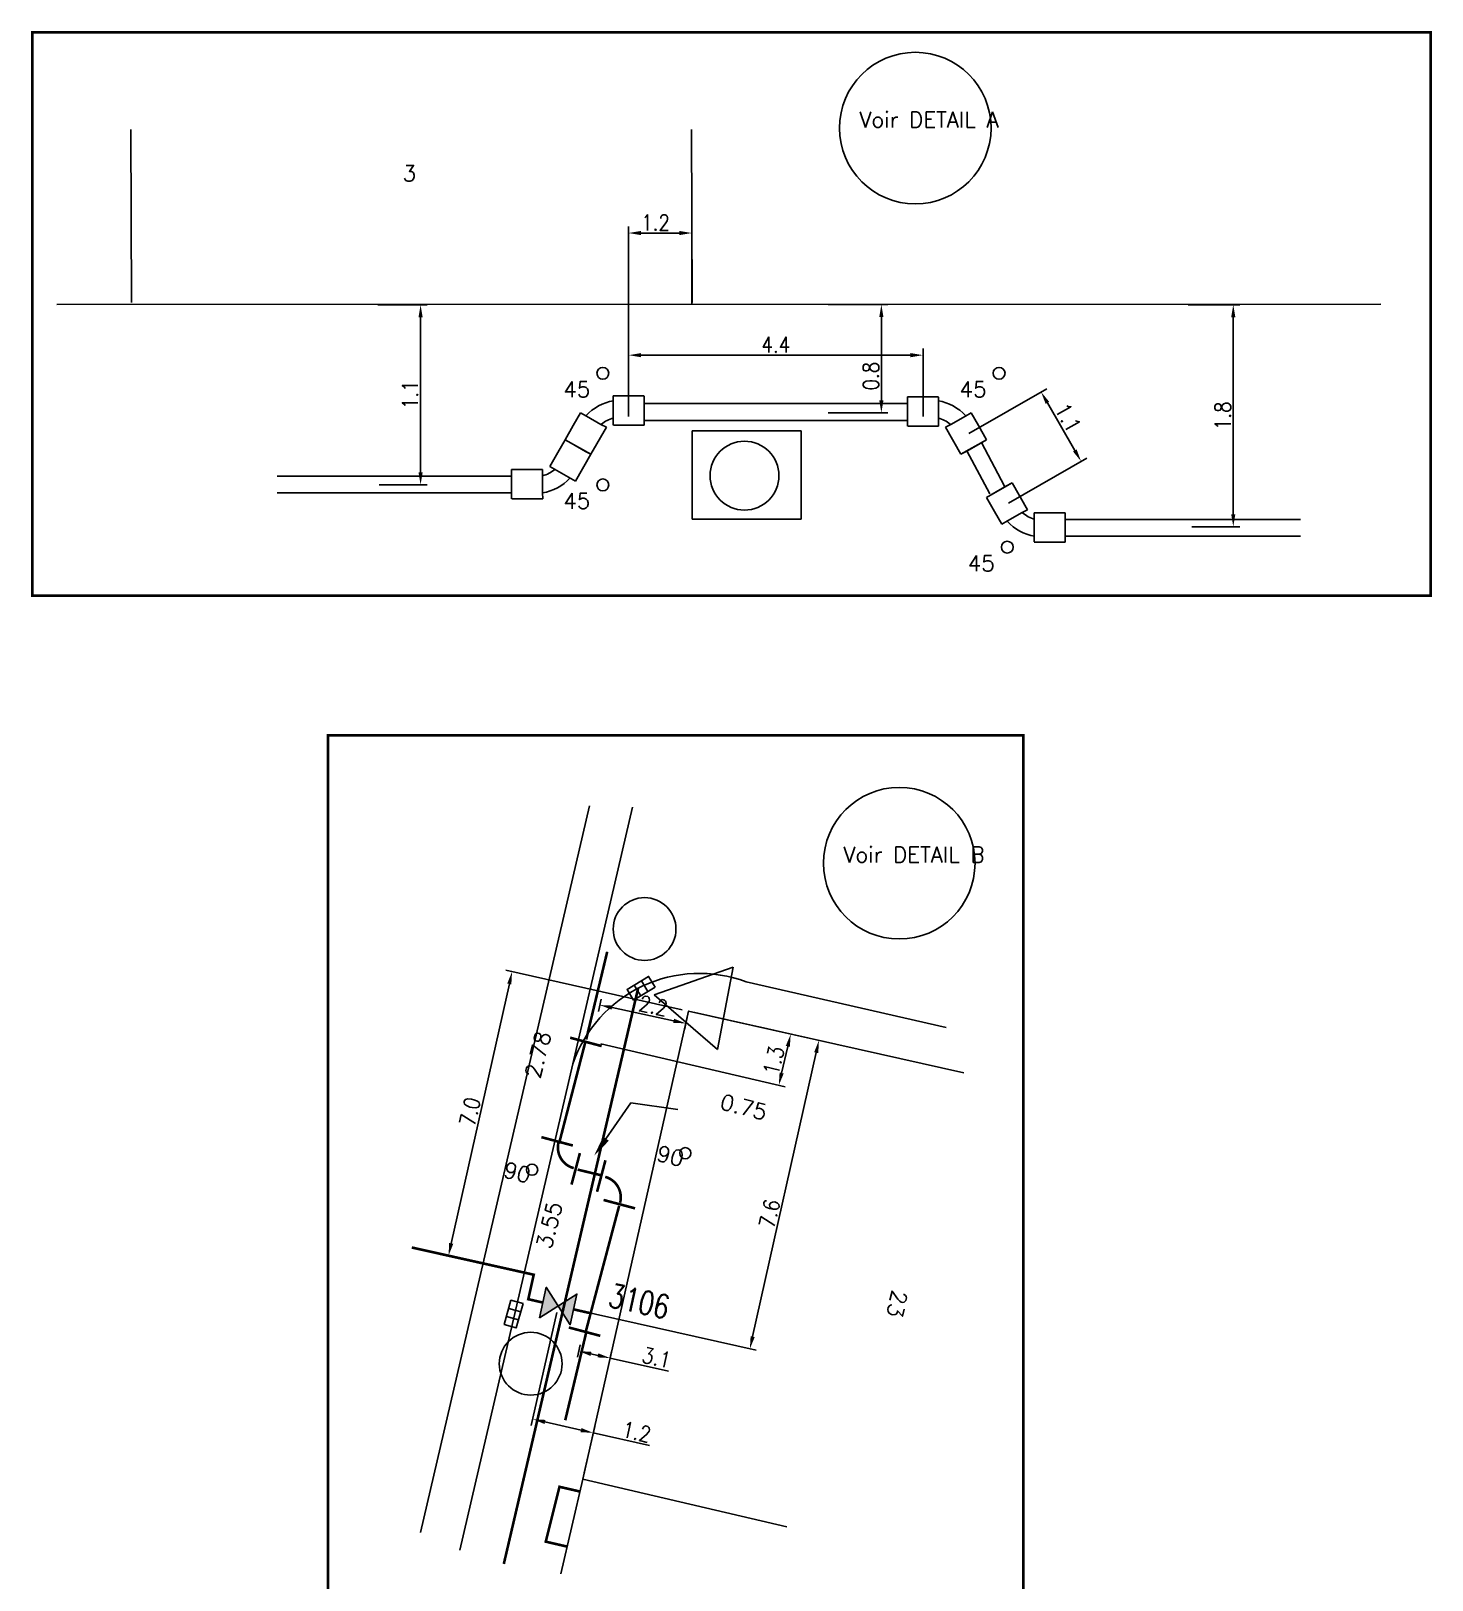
# Model space of a CAD drawing. Header units: millimetres. Extents: x 104988 to 105484, y 137061 to 138000.
# Drawn here: x 105252.7 to 105386.6, y 137511.8 to 137659.8 of the extents above; entities that cross this region are included whole.
import ezdxf
from ezdxf.enums import TextEntityAlignment as Align

# ---------------------------------------------------------------- set-up
doc = ezdxf.new("R2010")
doc.units = ezdxf.units.MM
doc.header["$PDMODE"] = 34
doc.layers.get('0').update_dxf_attribs({"linetype": 'CONTINUOUS'})
doc.layers.get('DEFPOINTS').update_dxf_attribs({"linetype": 'CONTINUOUS'})
for name, color, linetype in [('BR06', 7, 'CONTINUOUS'), ('BR12', 7, 'CONTINUOUS'), ('G_120', 4, 'CONTINUOUS'), ('G_300', 7, 'CONTINUOUS')]:
    doc.layers.add(name, color=color, linetype=linetype)
doc.styles.add('G_ROMANS', font='ROMANS.SHX', dxfattribs={"width": 0.75})
doc.styles.get("Standard").update_dxf_attribs({"font": 'romans.shx', "width": 0.85})
doc.linetypes.add('G_TYPB_PE', pattern='A,5,-0.3,["o",Standard,S=1.5,R=0,X=0,Y=-0.5],-1.65', length=6.95)
doc.dimstyles.get("Standard").update_dxf_attribs({"dimtxt": 1.5, "dimasz": 1.2, "dimexe": 0.625, "dimexo": 0.625, "dimgap": 0.25, "dimtad": 1, "dimdec": 1, "dimzin": 0, "dimdsep": 46, "dimtxsty": 'Standard', "dimcen": -0.5, "dimadec": 0, "dimazin": 0, "dimtfac": 1, "dimtdec": 1, "dimtmove": 0, "dimatfit": 3, "dimfxl": 0, "dimtolj": 1, "dimtzin": 0, "dimarcsym": 0})

# ---------------------------------------------------------------- blocks, each defined once
blk = doc.blocks.new('*D169')
at = {"layer": 'DEFPOINTS', "color": 0, "linetype": 'Continuous', "transparency": 16777216}
for p in [(105304.81, 137532.51), (105308.07, 137533.04), (105307.81, 137531.85)]:
    blk.add_point(p, dxfattribs=at)
at = {"layer": 'G_120', "color": 0, "linetype": 'Continuous', "lineweight": -2, "transparency": 16777216}
for p, q in [((105304.95, 137533.12), (105305.21, 137534.31)), ((105307.94, 137532.46), (105308.2, 137533.65)), ((105306.24, 137533.44), (105306.9, 137533.29)), ((105308.07, 137533.04), (105313.66, 137531.8))]:
    blk.add_line(p, q, dxfattribs=at)
at = {"layer": 'G_120', "color": 0, "linetype": 'Continuous', "transparency": 16777216}
for points in [[(105306.29, 137533.63), (105306.2, 137533.24), (105305.07, 137533.7)], [(105306.94, 137533.49), (105306.86, 137533.1), (105308.07, 137533.04)]]:
    blk.add_solid(points, dxfattribs=at)
at = {"layer": 'G_120', "color": 0, "linetype": 'Continuous', "transparency": 16777216, "insert": (105312.51, 137533.08), "char_height": 1.5, "attachment_point": 5, "rotation": 347.5749}
blk.add_mtext('\\A1;3.1', dxfattribs=at)
blk = doc.blocks.new('*D170')
at = {"layer": 'DEFPOINTS', "color": 0, "linetype": 'Continuous', "transparency": 16777216}
for p in [(105307.33, 137567.93), (105307.08, 137566.76), (105315.56, 137566.18)]:
    blk.add_point(p, dxfattribs=at)
at = {"layer": 'G_120', "color": 0, "linetype": 'Continuous', "lineweight": -2, "transparency": 16777216}
for p, q in [((105307.2, 137567.32), (105306.95, 137566.15)), ((105314.13, 137565.26), (105308.25, 137566.51)), ((105315.43, 137565.57), (105315.18, 137564.4))]:
    blk.add_line(p, q, dxfattribs=at)
at = {"layer": 'G_120', "color": 0, "linetype": 'Continuous', "transparency": 16777216}
for points in [[(105308.29, 137566.71), (105308.21, 137566.32), (105307.08, 137566.76)], [(105314.18, 137565.45), (105314.09, 137565.06), (105315.31, 137565.01)]]:
    blk.add_solid(points, dxfattribs=at)
at = {"layer": 'G_120', "color": 0, "linetype": 'Continuous', "transparency": 16777216, "insert": (105312.2, 137566.69), "char_height": 1.5, "attachment_point": 5, "rotation": 347.9818}
blk.add_mtext('\\A1;2.2', dxfattribs=at)
blk = doc.blocks.new('*D171')
at = {"layer": 'DEFPOINTS', "color": 0, "linetype": 'Continuous', "transparency": 16777216}
for p in [(105321.81, 137564.8), (105306.56, 137563.19), (105324.18, 137559.09)]:
    blk.add_point(p, dxfattribs=at)
at = {"layer": 'G_120', "color": 0, "linetype": 'Continuous', "lineweight": -2, "transparency": 16777216}
for p, q in [((105322.42, 137564.66), (105325.93, 137563.84)), ((105307.17, 137563.05), (105324.79, 137558.95)), ((105325.05, 137562.81), (105324.45, 137560.26))]:
    blk.add_line(p, q, dxfattribs=at)
at = {"layer": 'G_120', "color": 0, "linetype": 'Continuous', "transparency": 16777216}
for points in [[(105324.85, 137562.86), (105325.24, 137562.77), (105325.32, 137563.98)], [(105324.26, 137560.31), (105324.65, 137560.22), (105324.18, 137559.09)]]:
    blk.add_solid(points, dxfattribs=at)
at = {"layer": 'G_120', "color": 0, "linetype": 'Continuous', "transparency": 16777216, "insert": (105323.7, 137561.45), "char_height": 1.5, "attachment_point": 5, "rotation": 76.9143}
blk.add_mtext('\\A1;1.3', dxfattribs=at)
blk = doc.blocks.new('BR1201')
at = {"layer": 'BR12', "linetype": 'Continuous'}
for p, q in [((-1, -0.616), (0, 1.116)), ((0, 1.116), (1, -0.616)), ((-1, -0.616), (1, -0.616))]:
    blk.add_line(p, q, dxfattribs=at)
blk = doc.blocks.new('BR0601')
at = {"layer": 'BR06', "linetype": 'Continuous'}
blk.add_circle((0, 0), 0.75, dxfattribs=at)
blk = doc.blocks.new('BR1501')
at = {"color": 0, "linetype": 'Continuous'}
blk.add_lwpolyline([(0.3, -0.15), (-0.3, -0.15), (-0.3, 0.15), (0.3, 0.15)], close=True, dxfattribs=at)
for points in [[(-0.1, 0.15), (-0.1, -0.15)], [(0.1, -0.15), (0.1, 0.15)]]:
    blk.add_lwpolyline(points, dxfattribs=at)
blk = doc.blocks.new('*D172')
at = {"layer": 'DEFPOINTS', "color": 0, "linetype": 'Continuous', "transparency": 16777216}
for p in [(105309.83, 137628.84), (105309.83, 137622.34), (105337.96, 137622.34)]:
    blk.add_point(p, dxfattribs=at)
at = {"layer": 'G_120', "color": 0, "linetype": 'Continuous', "lineweight": -2, "transparency": 16777216}
for p, q in [((105309.83, 137622.97), (105309.83, 137629.47)), ((105336.76, 137628.84), (105311.03, 137628.84)), ((105337.96, 137622.97), (105337.96, 137629.47))]:
    blk.add_line(p, q, dxfattribs=at)
at = {"layer": 'G_120', "color": 0, "linetype": 'Continuous', "transparency": 16777216}
for points in [[(105311.03, 137629.04), (105311.03, 137628.64), (105309.83, 137628.84)], [(105336.76, 137629.04), (105336.76, 137628.64), (105337.96, 137628.84)]]:
    blk.add_solid(points, dxfattribs=at)
at = {"layer": 'G_120', "color": 0, "linetype": 'Continuous', "transparency": 16777216, "insert": (105323.9, 137629.84), "char_height": 1.5, "attachment_point": 5}
blk.add_mtext('\\A1;4.4', dxfattribs=at)
blk = doc.blocks.new('*D173')
at = {"layer": 'DEFPOINTS', "color": 0, "linetype": 'Continuous', "transparency": 16777216}
for p in [(105328.27, 137633.69), (105328.27, 137623.34), (105333.98, 137623.34)]:
    blk.add_point(p, dxfattribs=at)
at = {"layer": 'G_120', "color": 0, "linetype": 'Continuous', "lineweight": -2, "transparency": 16777216}
for p, q in [((105328.89, 137633.69), (105334.6, 137633.69)), ((105333.98, 137632.49), (105333.98, 137624.54)), ((105328.89, 137623.34), (105334.6, 137623.34))]:
    blk.add_line(p, q, dxfattribs=at)
at = {"layer": 'G_120', "color": 0, "linetype": 'Continuous', "transparency": 16777216}
for points in [[(105333.78, 137632.49), (105334.18, 137632.49), (105333.98, 137633.69)], [(105333.78, 137624.54), (105334.18, 137624.54), (105333.98, 137623.34)]]:
    blk.add_solid(points, dxfattribs=at)
at = {"layer": 'G_120', "color": 0, "linetype": 'Continuous', "transparency": 16777216, "insert": (105332.98, 137626.84), "char_height": 1.5, "attachment_point": 5, "rotation": 90}
blk.add_mtext('\\A1;0.8', dxfattribs=at)
blk = doc.blocks.new('*D174')
at = {"layer": 'DEFPOINTS', "color": 0, "linetype": 'Continuous', "transparency": 16777216}
for p in [(105341.8, 137621.05), (105353.06, 137618.7), (105345.59, 137614.4)]:
    blk.add_point(p, dxfattribs=at)
at = {"layer": 'G_120', "color": 0, "linetype": 'Continuous', "lineweight": -2, "transparency": 16777216}
for p, q in [((105342.34, 137621.36), (105349.78, 137625.64)), ((105349.84, 137624.29), (105352.46, 137619.74)), ((105346.13, 137614.71), (105353.6, 137619.01))]:
    blk.add_line(p, q, dxfattribs=at)
at = {"layer": 'G_120', "color": 0, "linetype": 'Continuous', "transparency": 16777216}
for points in [[(105350.01, 137624.39), (105349.67, 137624.19), (105349.24, 137625.33)], [(105352.63, 137619.84), (105352.29, 137619.64), (105353.06, 137618.7)]]:
    blk.add_solid(points, dxfattribs=at)
at = {"layer": 'G_120', "color": 0, "linetype": 'Continuous', "transparency": 16777216, "insert": (105351.82, 137622.87), "char_height": 1.5, "attachment_point": 5, "rotation": 299.9486}
blk.add_mtext('\\A1;1.1', dxfattribs=at)
blk = doc.blocks.new('*D175')
at = {"layer": 'DEFPOINTS', "color": 0, "linetype": 'Continuous', "transparency": 16777216}
for p in [(105309.83, 137640.51), (105315.88, 137633.08), (105309.83, 137628.77)]:
    blk.add_point(p, dxfattribs=at)
at = {"layer": 'G_120', "color": 0, "linetype": 'Continuous', "lineweight": -2, "transparency": 16777216}
for p, q in [((105309.83, 137629.39), (105309.83, 137641.13)), ((105314.68, 137640.51), (105311.03, 137640.51)), ((105315.88, 137633.71), (105315.88, 137641.13))]:
    blk.add_line(p, q, dxfattribs=at)
at = {"layer": 'G_120', "color": 0, "linetype": 'Continuous', "transparency": 16777216}
for points in [[(105311.03, 137640.71), (105311.03, 137640.31), (105309.83, 137640.51)], [(105314.68, 137640.71), (105314.68, 137640.31), (105315.88, 137640.51)]]:
    blk.add_solid(points, dxfattribs=at)
at = {"layer": 'G_120', "color": 0, "linetype": 'Continuous', "transparency": 16777216, "insert": (105312.41, 137641.51), "char_height": 1.5, "attachment_point": 5}
blk.add_mtext('\\A1;1.2', dxfattribs=at)
blk = doc.blocks.new('*D176')
at = {"layer": 'DEFPOINTS', "color": 0, "linetype": 'Continuous', "transparency": 16777216}
for p in [(105362.67, 137633.66), (105363.02, 137612.45), (105367.6, 137612.45)]:
    blk.add_point(p, dxfattribs=at)
at = {"layer": 'G_120', "color": 0, "linetype": 'Continuous', "lineweight": -2, "transparency": 16777216}
for p, q in [((105363.3, 137633.66), (105368.23, 137633.66)), ((105367.6, 137632.46), (105367.6, 137613.65)), ((105363.64, 137612.45), (105368.23, 137612.45))]:
    blk.add_line(p, q, dxfattribs=at)
at = {"layer": 'G_120', "color": 0, "linetype": 'Continuous', "transparency": 16777216}
for points in [[(105367.4, 137632.46), (105367.8, 137632.46), (105367.6, 137633.66)], [(105367.4, 137613.65), (105367.8, 137613.65), (105367.6, 137612.45)]]:
    blk.add_solid(points, dxfattribs=at)
at = {"layer": 'G_120', "color": 0, "linetype": 'Continuous', "transparency": 16777216, "insert": (105366.6, 137623.05), "char_height": 1.5, "attachment_point": 5, "rotation": 90}
blk.add_mtext('\\A1;1.8', dxfattribs=at)
blk = doc.blocks.new('*D177')
at = {"layer": 'DEFPOINTS', "color": 0, "linetype": 'Continuous', "transparency": 16777216}
for p in [(105285.26, 137633.66), (105285.38, 137616.46), (105289.96, 137616.46)]:
    blk.add_point(p, dxfattribs=at)
at = {"layer": 'G_120', "color": 0, "linetype": 'Continuous', "lineweight": -2, "transparency": 16777216}
for p, q in [((105285.89, 137633.66), (105290.59, 137633.66)), ((105289.96, 137632.46), (105289.96, 137617.66)), ((105286, 137616.46), (105290.59, 137616.46))]:
    blk.add_line(p, q, dxfattribs=at)
at = {"layer": 'G_120', "color": 0, "linetype": 'Continuous', "transparency": 16777216}
for points in [[(105289.76, 137632.46), (105290.16, 137632.46), (105289.96, 137633.66)], [(105289.76, 137617.66), (105290.16, 137617.66), (105289.96, 137616.46)]]:
    blk.add_solid(points, dxfattribs=at)
at = {"layer": 'G_120', "color": 0, "linetype": 'Continuous', "transparency": 16777216, "insert": (105288.96, 137625.06), "char_height": 1.5, "attachment_point": 5, "rotation": 90}
blk.add_mtext('\\A1;1.1', dxfattribs=at)
blk = doc.blocks.new('*D264')
at = {"layer": 'DEFPOINTS', "color": 0, "linetype": 'Continuous', "transparency": 16777216}
for p in [(105298.7, 137569.95), (105315.56, 137566.18), (105292.63, 137542.82)]:
    blk.add_point(p, dxfattribs=at)
at = {"layer": 'G_120', "color": 0, "linetype": 'Continuous', "lineweight": -2, "transparency": 16777216}
for p, q in [((105314.95, 137566.31), (105298.09, 137570.09)), ((105292.89, 137543.99), (105298.44, 137568.78))]:
    blk.add_line(p, q, dxfattribs=at)
at = {"layer": 'G_120', "color": 0, "linetype": 'Continuous', "transparency": 16777216}
for points in [[(105298.24, 137568.82), (105298.63, 137568.73), (105298.7, 137569.95)], [(105292.69, 137544.03), (105293.08, 137543.95), (105292.63, 137542.82)]]:
    blk.add_solid(points, dxfattribs=at)
at = {"layer": 'G_120', "color": 0, "linetype": 'Continuous', "transparency": 16777216, "insert": (105294.68, 137556.57), "char_height": 1.5, "attachment_point": 5, "rotation": 77.3853}
blk.add_mtext('\\A1;7.0', dxfattribs=at)
blk = doc.blocks.new('*D265')
at = {"layer": 'DEFPOINTS', "color": 0, "linetype": 'Continuous', "transparency": 16777216}
for p in [(105315.56, 137566.18), (105328.02, 137563.39), (105304.22, 137537.77)]:
    blk.add_point(p, dxfattribs=at)
at = {"layer": 'G_300', "color": 0, "linetype": 'Continuous', "lineweight": -2, "transparency": 16777216}
for p, q in [((105316.17, 137566.04), (105328.63, 137563.25)), ((105321.68, 137535.09), (105327.75, 137562.22)), ((105304.83, 137537.63), (105322.03, 137533.78))]:
    blk.add_line(p, q, dxfattribs=at)
at = {"layer": 'G_300', "color": 0, "linetype": 'Continuous', "transparency": 16777216}
for points in [[(105327.56, 137562.26), (105327.95, 137562.17), (105328.02, 137563.39)], [(105321.49, 137535.13), (105321.88, 137535.04), (105321.42, 137533.92)]]:
    blk.add_solid(points, dxfattribs=at)
at = {"layer": 'G_300', "color": 0, "linetype": 'Continuous', "transparency": 16777216, "insert": (105323.29, 137546.83), "char_height": 1.5, "attachment_point": 5, "rotation": 77.3853}
blk.add_mtext('\\A1;7.6', dxfattribs=at)
blk = doc.blocks.new('*D266')
at = {"layer": 'DEFPOINTS', "color": 0, "linetype": 'Continuous', "transparency": 16777216}
for p in [(105303.11, 137538.01), (105306.46, 137525.89), (105305.46, 137521.47)]:
    blk.add_point(p, dxfattribs=at)
at = {"layer": 'G_300', "color": 0, "linetype": 'Continuous', "lineweight": -2, "transparency": 16777216}
for p, q in [((105302.98, 137537.4), (105300.53, 137526.59)), ((105301.84, 137526.93), (105305.29, 137526.15)), ((105305.6, 137522.08), (105306.6, 137526.5)), ((105306.46, 137525.89), (105311.84, 137524.67))]:
    blk.add_line(p, q, dxfattribs=at)
at = {"layer": 'G_300', "color": 0, "linetype": 'Continuous', "transparency": 16777216}
for points in [[(105301.89, 137527.13), (105301.8, 137526.74), (105300.67, 137527.2)], [(105305.33, 137526.35), (105305.24, 137525.96), (105306.46, 137525.89)]]:
    blk.add_solid(points, dxfattribs=at)
at = {"layer": 'G_300', "color": 0, "linetype": 'Continuous', "transparency": 16777216, "insert": (105310.6, 137525.98), "char_height": 1.5, "attachment_point": 5, "rotation": 347.2728}
blk.add_mtext('\\A1;1.2', dxfattribs=at)
blk = doc.blocks.new('G_300_04')
at = {"linetype": 'Continuous'}
h = blk.add_hatch(color=0, dxfattribs=at)
h.paths.add_polyline_path([(-1, 1), (-1, -1), (0, 0)])
h.paths.add_polyline_path([(1, 1), (0, 0), (1, -1)])
at = {"color": 0, "linetype": 'Continuous', "flags": 128}
blk.add_lwpolyline([(-1, -1), (1, 1), (1, -1), (-1, 1)], close=True, dxfattribs=at)
at = {"color": 0, "linetype": 'Continuous', "style": 'G_ROMANS', "width": 0.75}
blk.add_attdef('NUM', text='', height=1.5, dxfattribs=at).set_placement((0, 2.1), align=Align.MIDDLE_CENTER)
at = {"color": 0, "linetype": 'Continuous', "style": 'G_ROMANS', "width": 0.75, "flags": 3}
for tag, p in [('DEF_LEG', (0, -5)), ('DEF_COUP', (0, -7.5)), ('DEF_TYPE', (0, -10))]:
    blk.add_attdef(tag, text='', height=1.2, dxfattribs=at).set_placement(p, align=Align.MIDDLE)

msp = doc.modelspace()

# ---------------------------------------------------------------- linework, layer by layer
at = {"layer": 'G_120', "linetype": 'Continuous'}
for p, q in [((105262.35, 137633.86), (105262.28, 137650.4)), ((105315.9, 137633.86), (105315.84, 137650.4)), ((105308.37, 137624.97), (105308.37, 137622.15)), ((105309.92, 137624.97), (105308.37, 137624.97)), ((105311.33, 137624.97), (105309.92, 137624.97)), ((105311.31, 137624.21), (105336.49, 137624.21)), ((105311.33, 137624.94), (105311.33, 137622.73)), ((105338.04, 137624.87), (105336.49, 137624.87)), ((105336.49, 137624.87), (105336.49, 137622.05)), ((105339.45, 137624.87), (105338.04, 137624.87)), ((105339.45, 137624.84), (105339.45, 137622.63)), ((105305.25, 137623.33), (105304.55, 137622.11)), ((105305.8, 137623.02), (105305.25, 137623.33)), ((105305.8, 137623.02), (105307.19, 137622.23)), ((105311.31, 137622.61), (105336.49, 137622.61)), ((105311.33, 137622.15), (105311.33, 137622.73)), ((105339.45, 137622.05), (105339.45, 137622.63)), ((105342.01, 137623.02), (105340.62, 137622.23)), ((105342.01, 137623.02), (105342.56, 137623.33)), ((105342.56, 137623.33), (105343.26, 137622.11)), ((105304.55, 137622.11), (105303.78, 137620.76)), ((105306.23, 137619.38), (105307.71, 137621.96)), ((105307.71, 137621.96), (105307.19, 137622.23)), ((105308.38, 137622.15), (105311.33, 137622.15)), ((105315.9, 137621.62), (105326.33, 137621.62)), ((105315.9, 137613.18), (105315.9, 137621.62)), ((105326.33, 137621.62), (105326.33, 137613.18)), ((105336.5, 137622.05), (105339.45, 137622.05)), ((105340.1, 137621.96), (105340.62, 137622.23)), ((105341.57, 137619.38), (105340.1, 137621.96)), ((105343.26, 137622.11), (105344.03, 137620.76)), ((105303.08, 137619.54), (105302.31, 137618.19)), ((105303.78, 137620.76), (105303.08, 137619.54)), ((105304.33, 137620.45), (105303.78, 137620.76)), ((105303.78, 137620.76), (105306.22, 137619.37)), ((105304.33, 137620.45), (105305.72, 137619.65)), ((105304.76, 137616.81), (105306.24, 137619.39)), ((105306.24, 137619.39), (105305.72, 137619.65)), ((105341.57, 137619.39), (105342.09, 137619.65)), ((105344.03, 137620.76), (105341.58, 137619.37)), ((105343.48, 137620.45), (105342.09, 137619.65)), ((105342.16, 137619.71), (105344.35, 137615.61)), ((105343.48, 137620.45), (105344.03, 137620.76)), ((105343.55, 137620.5), (105345.75, 137616.33)), ((105300.22, 137617.92), (105298.66, 137617.92)), ((105298.66, 137617.92), (105298.66, 137615.11)), ((105301.62, 137617.92), (105300.22, 137617.92)), ((105301.62, 137617.29), (105301.62, 137617.92)), ((105302.31, 137618.19), (105304.75, 137616.79)), ((105276.27, 137617.29), (105298.66, 137617.29)), ((105301.62, 137617.29), (105301.62, 137615.69)), ((105344.01, 137615.26), (105346.46, 137616.66)), ((105344.56, 137615.57), (105345.95, 137616.37)), ((105346.47, 137616.63), (105345.95, 137616.37)), ((105346.47, 137616.64), (105347.94, 137614.06)), ((105276.27, 137615.69), (105298.66, 137615.69)), ((105298.68, 137615.11), (105301.65, 137615.11)), ((105301.65, 137615.11), (105301.62, 137615.69)), ((105344.56, 137615.57), (105344.01, 137615.26)), ((105344.78, 137613.91), (105344.01, 137615.26)), ((105345.48, 137612.69), (105344.78, 137613.91)), ((105346.03, 137613), (105347.42, 137613.8)), ((105347.94, 137614.06), (105347.42, 137613.8)), ((105348.59, 137613.79), (105348.59, 137613.21)), ((105351.54, 137613.79), (105348.59, 137613.79)), ((105351.55, 137610.97), (105351.55, 137613.79)), ((105326.33, 137613.18), (105315.9, 137613.18)), ((105346.03, 137613), (105345.48, 137612.69)), ((105348.59, 137611), (105348.59, 137613.21)), ((105351.61, 137613.15), (105374.01, 137613.15)), ((105348.59, 137610.97), (105350, 137610.97)), ((105350, 137610.97), (105351.55, 137610.97)), ((105351.61, 137611.55), (105374.01, 137611.55)), ((105307.67, 137553.99), (105310.04, 137557.41)), ((105310.04, 137557.41), (105314.54, 137556.79)), ((105305.46, 137521.47), (105324.94, 137516.92))]:
    msp.add_line(p, q, dxfattribs=at)
at = {"layer": 'G_120', "linetype": 'Continuous', "const_width": 0.25, "flags": 128}
for points in [[(105252.87, 137659.68), (105252.87, 137605.88), (105386.46, 137605.88), (105386.46, 137659.68)], [(105281.11, 137592.52), (105281.11, 137507.81), (105347.53, 137507.81), (105347.53, 137592.52)]]:
    msp.add_lwpolyline(points, close=True, dxfattribs=at)
at = {"layer": 'G_120', "linetype": 'Continuous', "flags": 128}
for points in [[(105255.22, 137633.68), (105381.71, 137633.7)], [(105289.95, 137516.38), (105306.09, 137585.79)], [(105293.71, 137514.7), (105304.51, 137561.15), (105310.19, 137585.65)], [(105303.35, 137512.44), (105305.46, 137521.47), (105315.56, 137566.18), (105341.85, 137560.29)]]:
    msp.add_lwpolyline(points, dxfattribs=at)
at = {"layer": 'G_120', "linetype": 'Continuous', "const_width": 0.25, "flags": 128}
for points in [[(105305.78, 137563.47), (105307.79, 137571.85)], [(105297.91, 137513.37), (105310.74, 137568.36)], [(105305.68, 137563.15), (105303.19, 137553.54)], [(105307.26, 137562.84), (105304.25, 137563.64)], [(105304.51, 137553.34), (105301.5, 137554.14)], [(105305.18, 137552.62), (105304.38, 137549.61)], [(105307.62, 137551.93), (105306.82, 137548.92)], [(105304.97, 137551.04), (105307.2, 137550.5)], [(105305.74, 137535.56), (105308.93, 137547.58)], [(105310.45, 137547.34), (105307.44, 137548.14)], [(105303.78, 137527.1), (105305.78, 137535.47)], [(105307.13, 137535.16), (105304.12, 137535.96)], [(105305.18, 137520.29), (105303.23, 137520.74), (105301.92, 137515.5), (105303.95, 137515.03)]]:
    msp.add_lwpolyline(points, dxfattribs=at)
at = {"layer": 'G_120', "linetype": 'Continuous', "flags": 128}
msp.add_lwpolyline([(105304.51, 137561.15, -0.421973), (105321.07, 137568.98), (105340.16, 137564.6)], format="xyb", dxfattribs=at)
at = {"layer": 'G_120', "linetype": 'Continuous', "const_width": 0.25, "flags": 128}
for points in [[(105303.14, 137553.65, 0.40956), (105304.59, 137551.18)], [(105309.02, 137547.87, 0.40956), (105307.6, 137550.35)]]:
    msp.add_lwpolyline(points, format="xyb", dxfattribs=at)
at = {"layer": 'G_120', "linetype": 'G_TYPB_PE', "const_width": 0.25, "flags": 128}
for points in [[(105301.65, 137538.34), (105300.25, 137538.66), (105300.77, 137541), (105289.12, 137543.6)], [(105306.21, 137537.32), (105304.58, 137537.69)]]:
    msp.add_lwpolyline(points, dxfattribs=at)
at = {"layer": 'G_120', "linetype": 'Continuous'}
for centre, radius in [((105337.22, 137650.53), 7.24), ((105307.37, 137627.11), 0.566), ((105345.23, 137627.11), 0.566), ((105320.9, 137617.33), 3.29), ((105307.37, 137616.45), 0.566), ((105346.01, 137610.5), 0.566), ((105335.69, 137580.31), 7.24), ((105315.25, 137552.61), 0.536), ((105300.61, 137551.03), 0.536)]:
    msp.add_circle(centre, radius, dxfattribs=at)
for centre, radius, start, end in [((105309.17, 137619.94), 4.61, 99.8973, 137.3477), ((105338.63, 137619.94), 4.61, 42.6523, 80.1027), ((105309.17, 137619.94), 3.01, 105.1165, 130.0957), ((105338.63, 137619.94), 3.01, 49.9043, 74.8835), ((105300.85, 137620.23), 3.01, 284.8526, 309.8318), ((105300.85, 137620.23), 4.61, 279.6334, 317.0838), ((105349.41, 137616.08), 3.01, 229.9043, 254.8835), ((105349.41, 137616.08), 4.61, 222.6523, 260.1027)]:
    msp.add_arc(centre, radius, start, end, dxfattribs=at)
msp.add_solid([(105307.95, 137553.8), (105307.4, 137554.18), (105306.53, 137552.35)], dxfattribs=at)

# ---------------------------------------------------------------- block references
at = {"layer": 'G_120', "linetype": 'Continuous', "xscale": 4, "yscale": 4, "zscale": 4}
for name, p, rotation in [('BR0601', (105311.36, 137574.02), 79.1858572214283), ('BR1201', (105316.66, 137566.91), 79.1858572214283), ('BR1501', (105311.03, 137568.36), 31.06360469467265), ('BR1501', (105298.85, 137537.24), 74.49322286369309), ('BR0601', (105300.48, 137532.5), 347.3853372239659)]:
    msp.add_blockref(name, p, dxfattribs=dict(at, rotation=rotation))
at = {"layer": 'G_300'}
ref = msp.add_blockref('G_300_04', (105303.11, 137538.01), dxfattribs=dict(at, xscale=1.5, yscale=1.5, zscale=1.5, rotation=347.6572573625799))
ref.add_attrib('NUM', '3106', dxfattribs={"layer": '0', "color": 0, "linetype": 'Continuous', "height": 2.25, "rotation": 347.6573, "style": 'G_ROMANS', "width": 0.75}).set_placement((105310.85, 137538.46), align=Align.MIDDLE_CENTER)

# ---------------------------------------------------------------- texts
at = {"layer": 'G_120', "linetype": 'Continuous'}
for s, p in [('Voir DETAIL A', (105331.88, 137650.14)), ('45', (105303.6, 137624.38)), ('45', (105341.45, 137624.38)), ('45', (105303.6, 137613.72)), ('45', (105342.24, 137607.76)), ('Voir DETAIL B', (105330.35, 137579.93))]:
    msp.add_text(s, height=1.5, dxfattribs=at).set_placement(p, align=Align.BOTTOM_LEFT)
for s, rotation, p in [('3', 359.5129, (105288.24, 137645.02)), ('2.78', 75.6962, (105301.78, 137559.54)), ('0.75', 345.6962, (105318.35, 137556.41)), ('90', 345.6962, (105312.29, 137551.49)), ('90', 345.6962, (105297.65, 137549.92)), ('3.55', 75.6962, (105302.87, 137543.25)), ('23', 257.2716, (105334.6, 137539.72))]:
    msp.add_text(s, height=1.5, rotation=rotation, dxfattribs=at).set_placement(p, align=Align.BOTTOM_LEFT)

# ---------------------------------------------------------------- dimensions: what is measured, and where the dimension line sits
dim = msp.add_linear_dim(base=(105309.83, 137640.51), p1=(105315.88, 137633.08), p2=(105309.83, 137628.77), text='1.2', dimstyle='Standard', dxfattribs=at)
dim.commit()
dim.dimension.update_dxf_attribs({"geometry": '*D175', "text_midpoint": (105312.41, 137640.51), "dimtype": 160})
for base, p1, p2, text, picture, middle in [((105289.96, 137616.46), (105285.26, 137633.66), (105285.38, 137616.46), '1.1', '*D177', (105288.96, 137625.06)), ((105367.6, 137612.45), (105362.67, 137633.66), (105363.02, 137612.45), '1.8', '*D176', (105366.6, 137623.05))]:
    dim = msp.add_linear_dim(base=base, p1=p1, p2=p2, angle=90, text=text, dimstyle='Standard', dxfattribs=at)
    dim.commit()
    dim.dimension.update_dxf_attribs({"geometry": picture, "text_midpoint": middle})
for base, p1, p2, angle, text, picture, middle, dimtype in [((105333.98, 137623.34), (105328.27, 137633.69), (105328.27, 137623.34), 90, '0.8', '*D173', (105333.98, 137626.84), 160), ((105353.06, 137618.7), (105341.8, 137621.05), (105345.59, 137614.4), 299.9486, '1.1', '*D174', (105350.95, 137622.37), 160), ((105298.7, 137569.95), (105292.63, 137542.82), (105315.56, 137566.18), 257.3853, '7.0', '*D264', (105295.66, 137556.36), 160), ((105307.08, 137566.76), (105315.56, 137566.18), (105307.33, 137567.93), 167.9818, '2.2', '*D170', (105311.99, 137565.71), 161), ((105324.18, 137559.09), (105321.81, 137564.8), (105306.56, 137563.19), 76.9143, '1.3', '*D171', (105324.68, 137561.23), 160)]:
    dim = msp.add_linear_dim(base=base, p1=p1, p2=p2, angle=angle, text=text, dimstyle='Standard', dxfattribs=at)
    dim.commit()
    dim.dimension.update_dxf_attribs({"geometry": picture, "text_midpoint": middle, "dimtype": dimtype})
dim = msp.add_linear_dim(base=(105309.83, 137628.84), p1=(105337.96, 137622.34), p2=(105309.83, 137622.34), text='4.4', dimstyle='Standard', dxfattribs=at)
dim.commit()
dim.dimension.update_dxf_attribs({"geometry": '*D172', "text_midpoint": (105323.9, 137629.84)})
dim = msp.add_linear_dim(base=(105308.07, 137533.04), p1=(105304.81, 137532.51), p2=(105307.81, 137531.85), angle=347.5749, dimstyle='Standard', dxfattribs=at)
dim.commit()
dim.dimension.update_dxf_attribs({"geometry": '*D169', "text_midpoint": (105312.29, 137532.1), "dimtype": 161})
at = {"layer": 'G_300', "linetype": 'Continuous'}
for base, p1, p2, angle, text, picture, middle in [((105328.02, 137563.39), (105304.22, 137537.77), (105315.56, 137566.18), 257.3853, '7.6', '*D265', (105324.26, 137546.61)), ((105306.46, 137525.89), (105303.11, 137538.01), (105305.46, 137521.47), 167.2728, '1.2', '*D266', (105310.38, 137525))]:
    dim = msp.add_linear_dim(base=base, p1=p1, p2=p2, angle=angle, text=text, dimstyle='Standard', dxfattribs=at)
    dim.commit()
    dim.dimension.update_dxf_attribs({"geometry": picture, "text_midpoint": middle, "dimtype": 160})

doc.saveas('drawing.dxf')
